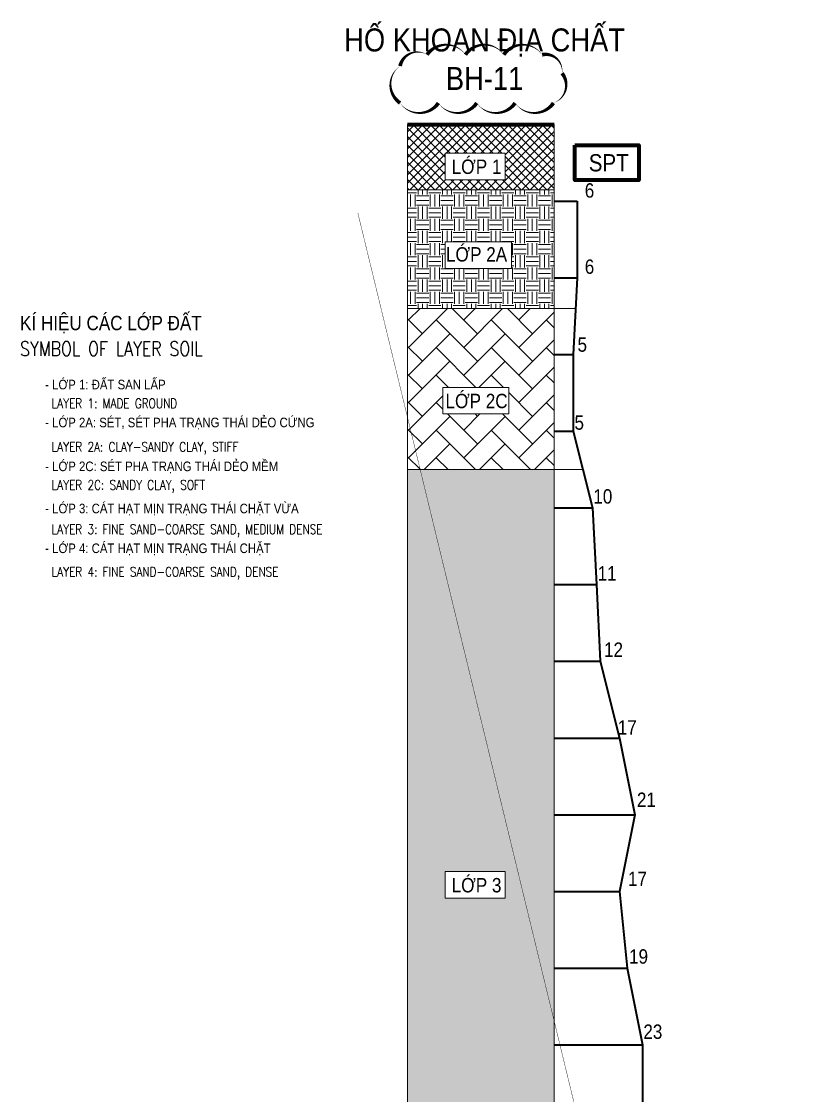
# Model space of a CAD drawing. Header units: millimetres. Extents: x -383953 to 676589, y -101685 to 196247.
# Drawn here: x 344988 to 365485, y 149035 to 177046 of the extents above; entities that cross this region are included whole.
import ezdxf
from ezdxf.enums import TextEntityAlignment as Align

# ---------------------------------------------------------------- set-up
doc = ezdxf.new("R2010")
doc.units = ezdxf.units.MM
for name, color, linetype, lineweight in [('NDC_S_CONTINUOUS', 3, 'Continuous', 20), ('NDC_S_DIM', 1, 'Continuous', 15), ('NDC_S_ENG TEXT', 2, 'Continuous', 20), ('NDC_S_FOUNDATION NAME', 7, 'Continuous', 20), ('NDC_S_HATCH MATERIAL', 8, 'Continuous', 13), ('NDC_S_LEVEL TEXT', 7, 'Continuous', 20), ('NDC_S_REBAR', 4, 'Continuous', 35), ('NDC_S_VN TEXT', 7, 'Continuous', 20), ('NDC_S_VN TITLE', 6, 'Continuous', 35)]:
    doc.layers.add(name, color=color, linetype=linetype, lineweight=lineweight)
doc.styles.add('NDC_ARIAL', font='arial.ttf', dxfattribs={"width": 0.85})
doc.styles.add('NDC_EN TXT', font='romans.shx', dxfattribs={"width": 0.8})

msp = doc.modelspace()

# ---------------------------------------------------------------- hatches: boundary and pattern name
at = {"layer": 'NDC_S_HATCH MATERIAL'}
h = msp.add_hatch(dxfattribs=at)
h.set_pattern_fill('ANSI37', color=256, scale=50)
h.set_pattern_definition([(45, (526065.89, 440823.3), (-112.2532, 112.2532), []), (135, (526065.89, 440823.3), (-112.2532, -112.2532), [])])
h.paths.add_polyline_path([(355054.8, 174358.8), (355054.8, 172658.8), (358878.4, 172658.8), (358878.4, 174358.8)])
h.paths.add_polyline_path([(356040.2, 173612.3), (357597, 173612.3), (357597, 172919.6), (356040.2, 172919.6)], flags=16)
h.paths.add_polyline_path([(356086.9, 172947.3), (357622.8, 172947.3), (357622.8, 173661.3), (356086.9, 173661.3)], flags=24)
h = msp.add_hatch(dxfattribs=at)
h.set_pattern_fill('EARTH', color=256, scale=50, angle=90)
h.set_pattern_definition([(90, (526065.9, 440823.3), (-317.5, 317.5), [317.5, -317.5]), (90, (525946.83, 440823.3), (-317.5, 317.5), [317.5, -317.5]), (90, (525827.76, 440823.3), (-317.5, 317.5), [317.5, -317.5]), (180, (525788.08, 440862.98), (-317.5, -317.5), [317.5, -317.5]), (180, (525788.08, 440982.05), (-317.5, -317.5), [317.5, -317.5]), (180, (525788.08, 441101.1), (-317.5, -317.5), [317.5, -317.5])])
h.paths.add_polyline_path([(355054.8, 172658.8), (355054.8, 169558.8), (358878.4, 169558.8), (358878.4, 172658.8)])
h.paths.add_polyline_path([(357765.6, 171300.4), (357765.6, 170607.6), (356040.2, 170607.6), (356040.2, 171300.4)], flags=16)
h.paths.add_polyline_path([(355938.1, 170662), (357771.6, 170662), (357771.6, 171376.1), (355938.1, 171376.1)], flags=24)
h = msp.add_hatch(dxfattribs=at)
h.set_pattern_fill('AR-HBONE', color=256, scale=5)
h.set_pattern_definition([(45, (526065.9, 440823.3), (0, 718.4205), [1524, -508]), (135, (526425.1, 441182.5), (7e-14, 718.4205), [1524, -508])])
h.paths.add_polyline_path([(355054.8, 169558.8), (355054.9, 165358.8), (358878.4, 165358.8), (358878.4, 169558.8)])
h.paths.add_polyline_path([(357694.2, 167502.9), (357694.2, 166810.2), (355974.8, 166810.2), (355974.8, 167502.9)], flags=16)
h.paths.add_polyline_path([(355926.1, 166837.8), (357783.5, 166837.8), (357783.5, 167551.9), (355926.1, 167551.9)], flags=24)
h = msp.add_hatch(dxfattribs=at)
h.set_pattern_fill('AR-SAND', color=256, scale=100)
h.set_pattern_definition([(37.5, (950220.11, -441558.42), (-6.299336, 192.682377), [0, -152, 0, -170, 0, -162.5]), (7.5, (950220.11, -441558.42), (176.97767, 282.21461), [0, -82, 0, -137, 0, -52.5]), (327.5, (950097.11, -441558.42), (311.414186, 0.565905), [0, -50, 0, -180, 0, -235]), (317.5, (950097.11, -441558.42), (300.61266, 87.76756), [0, -25, 0, -118, 0, -135])])
h.paths.add_polyline_path([(358878.4, 165358.8), (355054.8, 165358.8), (355054.8, 142358.8), (358878.4, 142358.8)])
h.paths.add_polyline_path([(357597, 154874.2), (357597, 154181.5), (356040.2, 154181.5), (356040.2, 154874.2)], flags=16)

# ---------------------------------------------------------------- linework, layer by layer
at = {"layer": 'NDC_S_CONTINUOUS'}
for p, q in [((355055.4, 131158.9), (355054.8, 174358.9)), ((355054.8, 130858.8), (355054.8, 174358.9)), ((355054.8, 130858.9), (355054.8, 174358.9)), ((358878.4, 130858.8), (358878.4, 174358.8)), ((358878.4, 172658.8), (355054.8, 172658.8)), ((358878.4, 169558.8), (355054.8, 169558.8)), ((358878.4, 169558.8), (355054.8, 169558.8)), ((358878.4, 165358.8), (355054.8, 165358.8)), ((358878.4, 165358.8), (355054.8, 165358.8))]:
    msp.add_line(p, q, dxfattribs=at)
at = {"layer": 'NDC_S_CONTINUOUS', "lineweight": 100}
msp.add_line((355054.8, 174358.9), (358878.4, 174358.8), dxfattribs=at)
msp.add_lwpolyline([(359419.5, 173823.1), (361089.9, 173823.1), (361089.9, 172911.1), (359419.5, 172911.1)], close=True, dxfattribs=at)
at = {"layer": 'NDC_S_DIM'}
msp.add_lwpolyline([(354860, 174920, 0, 100, 0.5205671), (355860, 174920, 0, 100, 0.5205671), (356860, 174920, 0, 100, 0.5205671), (357860, 174920, 0, 100, 0.5205671), (358860, 174920, 0, 100, 0.5205671), (359082.6, 175697.4, 0, 100, 0.5205671), (358564.5, 176179.3, 0, 100, 0.5205671), (357564.5, 176179.3, 0, 100, 0.5205671), (356564.5, 176179.3, 0, 100, 0.5205671), (355564.5, 176179.3, 0, 100, 0.5205671), (354860, 175883.8, 0, 100, 0.5205671)], format="xyseb", close=True, dxfattribs=at)
for points in [[(356040.2, 173612.3), (357597, 173612.3), (357597, 172919.6), (356040.2, 172919.6)], [(356040.2, 171300.4), (357765.6, 171300.4), (357765.6, 170607.6), (356040.2, 170607.6)], [(355974.8, 167502.9), (357694.2, 167502.9), (357694.2, 166810.2), (355974.8, 166810.2)], [(356040.2, 154874.2), (357597, 154874.2), (357597, 154181.5), (356040.2, 154181.5)]]:
    msp.add_lwpolyline(points, close=True, dxfattribs=at)
at = {"layer": 'NDC_S_DIM', "ltscale": 100, "const_width": 10}
msp.add_lwpolyline([(353760, 172050), (365480, 123800)], dxfattribs=at)
at = {"layer": 'NDC_S_ENG TEXT', "color": 1}
for p, q in [((358878.4, 169558.8), (359438.4, 169558.8)), ((358878.4, 165358.8), (359628.4, 165358.8))]:
    msp.add_line(p, q, dxfattribs=at)
at = {"layer": 'NDC_S_REBAR', "color": 3}
for p, q in [((358878.4, 172358.8), (359478.4, 172358.8)), ((359478.4, 172358.8), (359478.4, 170358.8)), ((358878.4, 170358.8), (359478.4, 170358.8)), ((359478.4, 170358.8), (359378.4, 168358.8)), ((358878.4, 168358.8), (359378.4, 168358.8)), ((359378.4, 168358.8), (359378.4, 166358.8)), ((358878.4, 166358.8), (359378.4, 166358.8)), ((359378.4, 166358.8), (359878.4, 164358.8)), ((358878.4, 164358.8), (359878.4, 164358.8)), ((359878.4, 164358.8), (359978.4, 162358.8)), ((358878.4, 162358.8), (359978.4, 162358.8)), ((359978.4, 162358.8), (360078.4, 160358.8)), ((358878.4, 160358.8), (360078.4, 160358.8)), ((360078.4, 160358.8), (360578.4, 158358.8)), ((358878.4, 158358.8), (360578.4, 158358.8)), ((360578.4, 158358.8), (360978.4, 156358.8)), ((358878.4, 156358.8), (360978.4, 156358.8)), ((360978.4, 156358.8), (360578.4, 154358.8)), ((358878.4, 154358.8), (360578.4, 154358.8)), ((360578.4, 154358.8), (360778.4, 152358.8)), ((358878.4, 152358.8), (360778.4, 152358.8)), ((360778.4, 152358.8), (361178.4, 150358.8)), ((358878.4, 150358.8), (361178.4, 150358.8)), ((361178.4, 150358.8), (361178.4, 148358.8))]:
    msp.add_line(p, q, dxfattribs=at)

# ---------------------------------------------------------------- texts
at = {"layer": 'NDC_S_FOUNDATION NAME', "style": 'NDC_ARIAL', "width": 0.85}
msp.add_text('SPT', height=450, dxfattribs=at).set_placement((360301.3, 173361.1), align=Align.MIDDLE)
at = {"layer": 'NDC_S_LEVEL TEXT', "style": 'NDC_ARIAL', "width": 0.85}
for s, p in [('6', (359800.4, 172639.7)), ('6', (359800.4, 170652.5)), ('5', (359611.5, 168617.4)), ('5', (359532.5, 166583)), ('10', (360147.7, 164660.2)), ('11', (360260.5, 162653.6)), ('12', (360426.6, 160665.3)), ('17', (360784.4, 158633.9)), ('21', (361283.4, 156752.1)), ('17', (361051.4, 154685.5)), ('19', (361079.4, 152661)), ('23', (361452, 150700))]:
    msp.add_text(s, height=375, dxfattribs=at).set_placement(p, align=Align.MIDDLE)
at = {"layer": 'NDC_S_VN TEXT'}
for s, height, style, width, p in [('KÍ HIỆU CÁC LỚP ĐẤT', 375, 'NDC_ARIAL', 0.85, (344952, 169181.7)), ('SYMBOL OF LAYER SOIL', 375, 'NDC_EN TXT', 0.8, (344952, 168509.6)), ('- LỚP 1: ĐẤT SAN LẤP', 250, 'NDC_ARIAL', 0.85, (345606.7, 167577)), ('LAYER 1: MADE GROUND', 250, 'NDC_EN TXT', 0.8, (345775.6, 167086.2)), ('- LỚP 2A: SÉT, SÉT PHA TRẠNG THÁI DẺO CỨNG', 250, 'NDC_ARIAL', 0.85, (345606.7, 166587.9)), ('LAYER 2A: CLAY-SANDY CLAY, STIFF', 250, 'NDC_EN TXT', 0.8, (345775.6, 165952.4)), ('- LỚP 2C: SÉT PHA TRẠNG THÁI DẺO MỀM', 250, 'NDC_ARIAL', 0.85, (345606.7, 165443.7)), ('LAYER 2C: SANDY CLAY, SOFT', 250, 'NDC_EN TXT', 0.8, (345775.6, 164958.4)), ('- LỚP 3: CÁT HẠT MỊN TRẠNG THÁI CHẶT VỪA', 250, 'NDC_ARIAL', 0.85, (345606.7, 164344.3)), ('LAYER 3: FINE SAND-COARSE SAND, MEDIUM DENSE', 250, 'NDC_EN TXT', 0.8, (345775.6, 163801.8)), ('- LỚP 4: CÁT HẠT MỊN TRẠNG THÁI CHẶT ', 250, 'NDC_ARIAL', 0.85, (345606.7, 163307)), ('LAYER 4: FINE SAND-COARSE SAND, DENSE', 250, 'NDC_EN TXT', 0.8, (345775.6, 162693.1))]:
    msp.add_text(s, height=height, dxfattribs=dict(at, style=style, width=width)).set_placement(p, align=Align.MIDDLE_LEFT)
at = {"layer": 'NDC_S_VN TITLE', "style": 'NDC_ARIAL', "width": 0.85}
for s, height, p in [('HỐ KHOAN ĐỊA CHẤT', 600, (357064, 176589.4)), ('BH-11', 600, (357064, 175560.2)), ('LỚP 1', 375, (356854.8, 173304.3)), ('LỚP 2A', 375, (356854.8, 171019.1)), ('LỚP 2C', 375, (356854.8, 167194.9)), ('LỚP 3', 375, (356854.8, 154566.1))]:
    msp.add_text(s, height=height, dxfattribs=at).set_placement(p, align=Align.MIDDLE)

doc.saveas('drawing.dxf')
